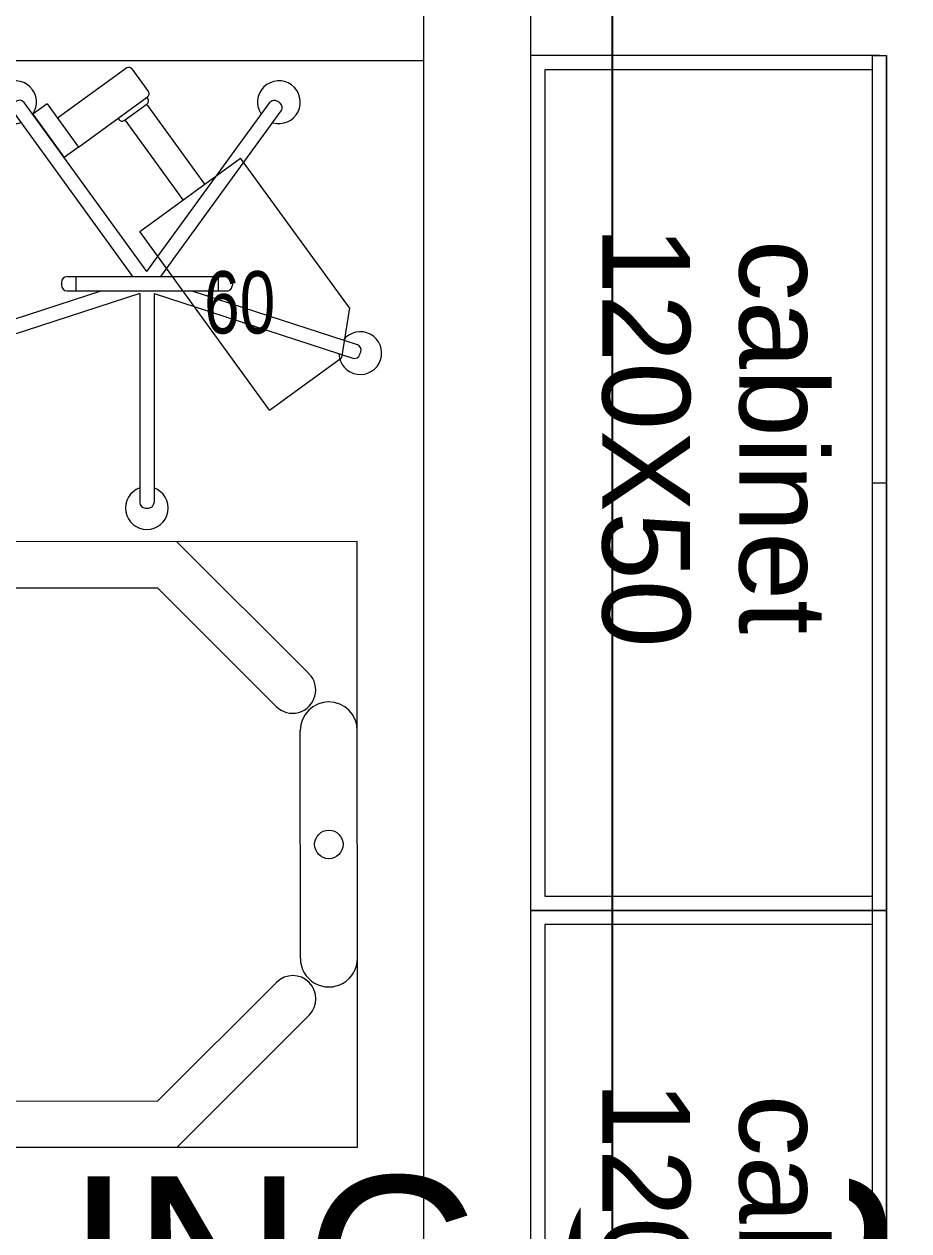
# Model space of a CAD drawing. Header units: metres. Extents: x 75097 to 220762, y -1557923 to -1361206.
# Drawn here: x 129137 to 130380, y -1400873 to -1399179 of the extents above; entities that cross this region are included whole.
import ezdxf
from ezdxf import colors
from ezdxf.entities.mleader import LeaderData, LeaderLine
from ezdxf.math import Vec2, Vec3

# ---------------------------------------------------------------- set-up
doc = ezdxf.new("R2010")
doc.units = ezdxf.units.M
doc.layers.get('0').update_dxf_attribs({"lineweight": 0})
doc.layers.add('A-100 - Copy$0$axes', color=8, linetype='Continuous')
for name, color, linetype, lineweight in [('A-100 - Copy$0$Medical Equipment and Furniture', 8, 'Continuous', 0), ('A-100 - Copy$0$Medical Equipment and Furniture1', 8, 'Continuous', 5), ('A-100 - Copy$0$Walls', 8, 'Continuous', 0)]:
    doc.layers.add(name, color=color, linetype=linetype, lineweight=lineweight)
doc.layers.add('E-POWR', color=7, linetype='Continuous', lineweight=9, true_color=0x4e7e3e)
doc.styles.add('A-100 - Copy$0$Arial_13', font='arial.ttf', dxfattribs={"height": 122.941617})
doc.styles.add('A-100 - Copy$0$X3G_ENTITY_257CFD', font='swisscl.ttf', dxfattribs={"height": 200})
doc.styles.get("Standard").update_dxf_attribs({"font": 'GOTHIC.TTF'})

# ---------------------------------------------------------------- blocks, each defined once
blk = doc.blocks.new('*X149')
for p, q in [((5, 3), (5, 3)), ((5, 3), (5, 3)), ((5, 3), (5, 3)), ((5, 3), (5, 3)), ((5, 3), (5, 3)), ((5, 3), (5, 3)), ((5, 3), (5, 3)), ((5, 3), (5, 3)), ((5, 3), (5, 3)), ((5, 3), (5, 3)), ((5, 3), (5, 3)), ((5, 3), (5, 3)), ((5, 3), (5, 3)), ((5, 3), (5, 3)), ((5, 3), (5, 3)), ((5, 3), (5, 3)), ((5, 3), (5, 3)), ((5, 3), (5, 3)), ((5, 3), (5, 3)), ((5, 3), (5, 3)), ((5, 3), (5, 3)), ((5, 3), (5, 3)), ((5, 3), (5, 3)), ((5, 3), (5, 3)), ((5, 3), (5, 3)), ((5, 3), (5, 3)), ((5, 3), (5, 3)), ((5, 3), (5, 3)), ((5, 3), (5, 3)), ((5, 3), (5, 3)), ((5, 3), (5, 3)), ((5, 3), (5, 3)), ((5, 3), (5, 3)), ((5, 3), (5, 3)), ((5, 3), (5, 3)), ((5, 3), (5, 3)), ((5, 3), (5, 3)), ((5, 3), (5, 3)), ((5, 3), (5, 3)), ((5, 3), (5, 3)), ((5, 3), (5, 3)), ((5, 3), (5, 3)), ((5, 3), (5, 3)), ((5, 3), (5, 3)), ((5, 3), (5, 3)), ((5, 3), (5, 3)), ((5, 3), (5, 3)), ((5, 3), (5, 3)), ((5, 3), (5, 3)), ((5, 3), (5, 3)), ((5, 3), (5, 3)), ((5, 3), (5, 3)), ((5, 3), (5, 3)), ((5, 3), (5, 3)), ((5, 3), (5, 3)), ((5, 3), (5, 3)), ((5, 3), (5, 3)), ((5, 3), (5, 3)), ((5, 3), (5, 3)), ((5, 3), (5, 3)), ((5, 3), (5, 3)), ((5, 3), (5, 3)), ((5, 3), (5, 3)), ((5, 3), (5, 3)), ((5, 3), (5, 3)), ((5, 3), (5, 3)), ((6, 3), (5, 3)), ((5, 3), (5, 3)), ((6, 3), (5, 3)), ((5, 3), (5, 3)), ((6, 3), (5, 3)), ((5, 3), (5, 3)), ((6, 3), (5, 3)), ((5, 3), (5, 3)), ((5, 3), (5, 3)), ((5, 3), (5, 3)), ((5, 3), (5, 3)), ((5, 3), (5, 3)), ((5, 3), (5, 3)), ((5, 3), (5, 3)), ((5, 3), (5, 3)), ((5, 3), (5, 3)), ((5, 3), (5, 3)), ((5, 3), (5, 3)), ((5, 3), (5, 3)), ((5, 3), (5, 3)), ((5, 3), (5, 3)), ((5, 3), (5, 3)), ((5, 3), (5, 3)), ((5, 3), (5, 3)), ((5, 3), (5, 3)), ((5, 3), (5, 3)), ((5, 3), (5, 3)), ((5, 3), (5, 3)), ((5, 3), (5, 3)), ((5, 3), (5, 3)), ((6, 3), (6, 3)), ((6, 3), (6, 3)), ((6, 3), (6, 3)), ((6, 3), (6, 3)), ((6, 3), (6, 3)), ((6, 3), (6, 3)), ((6, 3), (6, 3)), ((6, 3), (6, 3)), ((6, 3), (6, 3)), ((6, 3), (6, 3)), ((6, 3), (6, 3)), ((6, 3), (6, 3)), ((6, 3), (6, 3)), ((6, 3), (6, 3)), ((6, 3), (6, 3)), ((6, 3), (6, 3)), ((6, 3), (6, 3)), ((6, 3), (6, 3)), ((6, 3), (6, 3)), ((6, 3), (6, 3)), ((6, 3), (6, 3)), ((6, 3), (6, 3)), ((6, 3), (6, 3)), ((6, 3), (6, 3)), ((6, 3), (6, 3)), ((6, 3), (6, 3)), ((6, 3), (6, 3)), ((6, 3), (6, 3)), ((6, 3), (6, 3)), ((6, 3), (6, 3)), ((6, 3), (6, 3)), ((6, 3), (6, 3)), ((6, 3), (6, 3)), ((6, 3), (6, 3)), ((6, 3), (6, 3)), ((6, 3), (6, 3)), ((6, 3), (6, 3)), ((6, 3), (6, 3)), ((6, 3), (6, 3)), ((6, 3), (6, 3)), ((6, 3), (6, 3)), ((6, 3), (6, 3)), ((6, 3), (6, 3)), ((6, 3), (6, 3)), ((6, 3), (6, 3)), ((6, 3), (6, 3)), ((6, 3), (6, 3)), ((6, 3), (6, 3)), ((6, 3), (6, 3)), ((6, 3), (6, 3)), ((6, 3), (6, 3)), ((6, 3), (6, 3)), ((6, 3), (6, 3)), ((6, 3), (6, 3)), ((6, 3), (6, 3)), ((6, 3), (6, 3)), ((6, 3), (6, 3)), ((6, 3), (6, 3)), ((6, 3), (6, 3)), ((6, 3), (6, 3)), ((6, 3), (6, 3)), ((6, 3), (6, 3)), ((6, 3), (6, 3)), ((6, 3), (6, 3)), ((6, 3), (6, 3)), ((6, 3), (6, 3)), ((6, 3), (6, 3)), ((6, 3), (6, 3)), ((6, 3), (6, 3)), ((6, 3), (6, 3)), ((6, 3), (6, 3)), ((6, 3), (6, 3)), ((6, 3), (6, 3)), ((6, 3), (6, 3)), ((6, 3), (6, 3)), ((6, 3), (6, 3)), ((6, 3), (6, 3)), ((6, 3), (6, 3)), ((6, 3), (6, 3)), ((6, 3), (6, 3)), ((6, 3), (6, 3)), ((6, 3), (6, 3)), ((6, 3), (6, 3)), ((6, 3), (6, 3)), ((6, 3), (6, 3)), ((6, 3), (6, 3)), ((6, 3), (6, 3)), ((6, 3), (6, 3)), ((6, 3), (6, 3)), ((6, 3), (6, 3)), ((6, 3), (6, 3)), ((6, 3), (6, 3)), ((6, 3), (6, 3)), ((6, 3), (6, 3)), ((6, 3), (6, 3)), ((6, 3), (6, 3)), ((6, 3), (6, 3)), ((6, 3), (6, 3)), ((6, 3), (6, 3)), ((6, 3), (6, 3)), ((6, 3), (6, 3)), ((6, 3), (6, 3)), ((6, 3), (6, 3)), ((6, 3), (6, 3)), ((6, 3), (6, 3)), ((6, 3), (6, 3)), ((6, 3), (6, 3)), ((6, 3), (6, 3)), ((6, 3), (6, 3)), ((6, 3), (6, 3)), ((6, 3), (6, 3)), ((6, 3), (6, 3)), ((6, 3), (6, 3)), ((6, 3), (6, 3)), ((6, 3), (6, 3)), ((6, 3), (6, 3)), ((6, 3), (6, 3)), ((6, 3), (6, 3)), ((6, 3), (6, 3)), ((6, 3), (6, 3)), ((6, 3), (6, 3)), ((6, 3), (6, 3)), ((6, 3), (6, 3)), ((6, 3), (6, 3)), ((6, 3), (6, 3)), ((6, 3), (6, 3)), ((6, 3), (6, 3)), ((6, 3), (6, 3)), ((6, 3), (6, 3)), ((6, 3), (6, 3)), ((6, 3), (6, 3)), ((6, 3), (6, 3)), ((6, 3), (6, 3)), ((6, 3), (6, 3)), ((6, 3), (6, 3)), ((6, 3), (6, 3)), ((6, 3), (6, 3)), ((6, 3), (6, 3)), ((6, 3), (6, 3)), ((6, 3), (6, 3)), ((6, 3), (6, 3)), ((6, 3), (6, 3)), ((6, 3), (6, 3)), ((6, 3), (6, 3)), ((6, 3), (6, 3)), ((6, 3), (6, 3)), ((6, 3), (6, 3)), ((6, 3), (6, 3)), ((6, 3), (6, 3)), ((6, 3), (6, 3)), ((6, 3), (6, 3)), ((6, 3), (6, 3)), ((6, 3), (6, 3)), ((6, 3), (6, 3)), ((6, 3), (6, 3)), ((6, 3), (6, 3)), ((6, 3), (6, 3)), ((6, 3), (6, 3)), ((6, 3), (6, 3)), ((6, 3), (6, 3)), ((6, 3), (6, 3)), ((6, 3), (6, 3)), ((6, 3), (6, 3)), ((6, 3), (6, 3)), ((6, 3), (6, 3)), ((6, 3), (6, 3)), ((6, 3), (6, 3)), ((6, 3), (6, 3)), ((6, 3), (6, 3)), ((6, 3), (6, 3)), ((6, 3), (6, 3)), ((6, 3), (6, 3)), ((6, 3), (6, 3)), ((6, 3), (6, 3)), ((6, 3), (6, 3)), ((6, 3), (6, 3)), ((6, 3), (6, 3)), ((6, 3), (6, 3)), ((6, 3), (6, 3)), ((6, 3), (6, 3)), ((6, 3), (6, 3)), ((6, 3), (6, 3)), ((6, 3), (6, 3)), ((6, 3), (6, 3)), ((6, 3), (6, 3)), ((6, 3), (6, 3)), ((6, 3), (6, 3)), ((6, 3), (6, 3)), ((6, 3), (6, 3)), ((6, 3), (6, 3)), ((6, 3), (6, 3)), ((6, 3), (6, 3)), ((6, 3), (6, 3)), ((6, 3), (6, 3)), ((6, 3), (6, 3)), ((6, 3), (6, 3)), ((6, 3), (6, 3)), ((6, 3), (6, 3)), ((6, 3), (6, 3)), ((6, 3), (6, 3)), ((6, 3), (6, 3)), ((6, 3), (6, 3)), ((6, 3), (6, 3)), ((6, 3), (6, 3)), ((6, 3), (5, 3)), ((6, 3), (5, 3)), ((6, 3), (5, 3)), ((6, 3), (5, 3)), ((6, 3), (5, 3)), ((6, 3), (6, 3)), ((6, 3), (6, 3)), ((6, 3), (6, 3)), ((6, 3), (6, 3)), ((6, 3), (6, 3)), ((6, 3), (6, 3)), ((6, 3), (6, 3)), ((6, 3), (6, 3)), ((6, 3), (6, 3)), ((6, 3), (6, 3)), ((6, 3), (6, 3)), ((6, 3), (6, 3)), ((6, 3), (6, 3)), ((6, 3), (6, 3)), ((6, 3), (6, 3)), ((6, 3), (6, 3)), ((6, 3), (6, 3)), ((6, 3), (6, 3)), ((6, 3), (6, 3)), ((6, 3), (6, 3)), ((6, 3), (6, 3)), ((6, 3), (6, 3)), ((6, 3), (6, 3)), ((6, 3), (6, 3)), ((6, 3), (6, 3)), ((6, 3), (6, 3)), ((6, 3), (6, 3)), ((6, 3), (6, 3)), ((6, 3), (6, 3)), ((6, 3), (6, 3)), ((6, 3), (6, 3)), ((6, 3), (6, 3)), ((6, 3), (6, 3)), ((6, 3), (6, 3)), ((6, 3), (6, 3)), ((6, 3), (6, 3)), ((6, 3), (6, 3)), ((6, 3), (6, 3)), ((6, 3), (6, 3)), ((6, 3), (6, 3)), ((6, 3), (6, 3)), ((6, 3), (6, 3)), ((6, 3), (6, 3)), ((6, 3), (6, 3)), ((6, 3), (6, 3)), ((6, 3), (6, 3)), ((6, 3), (6, 3)), ((6, 3), (6, 3)), ((6, 3), (6, 3)), ((6, 3), (6, 3)), ((6, 3), (6, 3)), ((6, 3), (6, 3)), ((6, 3), (6, 3)), ((6, 3), (6, 3)), ((6, 3), (6, 3)), ((6, 3), (6, 3)), ((6, 3), (6, 3)), ((6, 3), (6, 3)), ((6, 3), (6, 3)), ((6, 3), (6, 3)), ((6, 3), (6, 3)), ((6, 3), (6, 3)), ((6, 3), (6, 3)), ((6, 3), (6, 3)), ((6, 3), (6, 3)), ((6, 3), (6, 3)), ((6, 3), (6, 3)), ((6, 3), (6, 3)), ((6, 3), (6, 3)), ((6, 3), (6, 3)), ((6, 3), (6, 3)), ((6, 3), (6, 3)), ((6, 3), (6, 3)), ((6, 3), (6, 3)), ((6, 3), (6, 3)), ((6, 3), (6, 3)), ((6, 3), (6, 3)), ((6, 3), (6, 3)), ((6, 3), (6, 3)), ((6, 3), (6, 3)), ((6, 3), (6, 3)), ((6, 3), (6, 3)), ((6, 3), (6, 3)), ((6, 3), (6, 3)), ((6, 3), (6, 3)), ((6, 3), (6, 3)), ((6, 3), (6, 3)), ((6, 3), (6, 3)), ((6, 3), (6, 3)), ((6, 3), (6, 3)), ((6, 3), (6, 3)), ((6, 3), (6, 3)), ((6, 3), (6, 3)), ((6, 3), (6, 3)), ((6, 3), (6, 3)), ((6, 3), (6, 3)), ((6, 3), (6, 3)), ((6, 3), (6, 3)), ((6, 3), (6, 3)), ((6, 3), (6, 3)), ((6, 3), (6, 3)), ((6, 3), (6, 3)), ((6, 3), (6, 3)), ((6, 3), (6, 3)), ((6, 3), (6, 3)), ((6, 3), (6, 3)), ((6, 3), (6, 3)), ((6, 3), (6, 3)), ((6, 3), (6, 3)), ((6, 3), (6, 3)), ((6, 3), (6, 3)), ((6, 3), (6, 3)), ((6, 3), (6, 3)), ((6, 3), (6, 3)), ((6, 3), (6, 3)), ((6, 3), (6, 3)), ((6, 3), (6, 3)), ((6, 3), (6, 3)), ((6, 3), (6, 3)), ((6, 3), (6, 3)), ((6, 3), (6, 3)), ((6, 3), (6, 3)), ((6, 3), (6, 3)), ((6, 3), (6, 3)), ((6, 3), (6, 3)), ((6, 3), (6, 3)), ((6, 3), (6, 3)), ((6, 3), (6, 3)), ((6, 3), (6, 3)), ((6, 3), (6, 3)), ((6, 3), (6, 3)), ((6, 3), (6, 3)), ((6, 3), (6, 3)), ((6, 3), (6, 3)), ((6, 3), (6, 3)), ((6, 3), (6, 3)), ((6, 3), (6, 3)), ((6, 3), (6, 3)), ((6, 3), (6, 3)), ((6, 3), (6, 3)), ((6, 3), (6, 3)), ((6, 3), (6, 3)), ((6, 3), (6, 3)), ((6, 3), (6, 3)), ((6, 3), (6, 3)), ((6, 3), (6, 3)), ((6, 3), (6, 3)), ((6, 3), (6, 3)), ((6, 3), (6, 3)), ((6, 3), (6, 3)), ((6, 3), (6, 3)), ((6, 3), (6, 3)), ((6, 3), (6, 3)), ((6, 3), (6, 3)), ((6, 3), (6, 3)), ((6, 3), (6, 3)), ((6, 3), (6, 3)), ((6, 3), (6, 3)), ((6, 3), (6, 3)), ((6, 3), (6, 3)), ((6, 3), (6, 3)), ((6, 3), (6, 3)), ((6, 3), (6, 3)), ((6, 3), (6, 3)), ((6, 3), (6, 3)), ((6, 3), (6, 3)), ((6, 3), (6, 3)), ((6, 3), (6, 3)), ((6, 3), (6, 3)), ((6, 3), (6, 3)), ((6, 3), (6, 3)), ((6, 3), (6, 3)), ((6, 3), (6, 3)), ((6, 3), (6, 3)), ((6, 3), (6, 3)), ((6, 3), (6, 3)), ((6, 3), (6, 3)), ((6, 3), (6, 3)), ((6, 3), (6, 3)), ((6, 3), (6, 3)), ((6, 3), (6, 3)), ((6, 3), (6, 3)), ((6, 3), (6, 3)), ((6, 3), (6, 3)), ((6, 3), (6, 3)), ((6, 3), (6, 3)), ((6, 3), (6, 3)), ((6, 3), (6, 3)), ((6, 3), (6, 3)), ((6, 3), (6, 3)), ((6, 3), (6, 3)), ((6, 3), (6, 3)), ((6, 3), (6, 3)), ((6, 3), (6, 3)), ((6, 3), (6, 3)), ((6, 3), (6, 3)), ((6, 3), (6, 3)), ((6, 3), (6, 3)), ((6, 3), (6, 3)), ((6, 3), (6, 3)), ((6, 3), (6, 3)), ((6, 3), (6, 3)), ((6, 3), (6, 3)), ((6, 3), (6, 3)), ((6, 3), (6, 3)), ((6, 3), (6, 3)), ((6, 3), (6, 3)), ((6, 3), (6, 3)), ((6, 3), (6, 3)), ((6, 3), (6, 3)), ((6, 3), (6, 3)), ((6, 3), (6, 3)), ((6, 3), (6, 3)), ((6, 3), (6, 3)), ((6, 3), (6, 3)), ((6, 3), (6, 3)), ((6, 3), (6, 3)), ((6, 3), (6, 3)), ((6, 3), (6, 3)), ((6, 3), (6, 3)), ((6, 3), (6, 3)), ((6, 3), (6, 3)), ((6, 3), (6, 3)), ((6, 3), (6, 3)), ((6, 3), (6, 3)), ((6, 3), (6, 3)), ((6, 3), (6, 3)), ((6, 3), (6, 3)), ((6, 3), (6, 3)), ((6, 3), (6, 3)), ((6, 3), (6, 3)), ((6, 3), (6, 3)), ((6, 3), (6, 3)), ((6, 3), (6, 3)), ((6, 3), (6, 3)), ((6, 3), (6, 3)), ((6, 3), (6, 3)), ((6, 3), (6, 3)), ((6, 3), (6, 3)), ((6, 3), (6, 3)), ((6, 3), (6, 3)), ((6, 3), (6, 3)), ((6, 3), (6, 3)), ((6, 3), (6, 3)), ((6, 3), (6, 3)), ((6, 3), (6, 3)), ((6, 3), (6, 3)), ((6, 3), (6, 3)), ((6, 3), (6, 3)), ((6, 3), (6, 3)), ((6, 3), (6, 3)), ((6, 3), (6, 3)), ((6, 3), (6, 3)), ((6, 3), (6, 3)), ((6, 3), (6, 3)), ((6, 3), (6, 3)), ((6, 3), (6, 3)), ((6, 3), (6, 3)), ((6, 3), (6, 3)), ((6, 3), (6, 3)), ((6, 3), (6, 3)), ((6, 3), (6, 3)), ((6, 3), (6, 3)), ((6, 3), (6, 3)), ((6, 3), (6, 3)), ((6, 3), (6, 3)), ((6, 3), (6, 3)), ((6, 3), (6, 3)), ((6, 3), (6, 3)), ((6, 3), (6, 3)), ((6, 3), (6, 3)), ((6, 3), (6, 3)), ((6, 3), (6, 3)), ((6, 3), (6, 3)), ((6, 3), (6, 3)), ((6, 3), (6, 3)), ((6, 3), (6, 3)), ((6, 3), (6, 3)), ((6, 3), (6, 3)), ((6, 3), (6, 3)), ((6, 3), (6, 3)), ((6, 3), (6, 3)), ((6, 3), (6, 3)), ((6, 3), (6, 3)), ((6, 3), (6, 3)), ((6, 3), (6, 3)), ((6, 3), (6, 3)), ((6, 3), (6, 3)), ((6, 3), (6, 3)), ((6, 3), (6, 3)), ((6, 3), (6, 3)), ((6, 3), (6, 3)), ((6, 3), (6, 3)), ((6, 3), (6, 3)), ((6, 3), (6, 3)), ((6, 3), (6, 3)), ((6, 3), (6, 3)), ((6, 3), (6, 3)), ((6, 3), (6, 3)), ((6, 3), (6, 3)), ((6, 3), (6, 3)), ((6, 3), (6, 3)), ((6, 3), (6, 3)), ((6, 3), (6, 3)), ((6, 3), (6, 3)), ((6, 3), (6, 3)), ((6, 3), (6, 3)), ((6, 3), (6, 3)), ((6, 3), (6, 3)), ((6, 3), (6, 3)), ((6, 3), (6, 3)), ((6, 3), (6, 3)), ((6, 3), (6, 3)), ((6, 3), (6, 3)), ((6, 3), (6, 3)), ((6, 3), (6, 3)), ((6, 3), (6, 3))]:
    blk.add_line(p, q)
blk = doc.blocks.new('*X150')
for p, q in [((13, 1), (13, 1)), ((13, 1), (13, 1)), ((13, 1), (13, 1)), ((13, 1), (13, 1)), ((13, 1), (13, 1)), ((13, 1), (13, 1)), ((13, 1), (13, 1)), ((13, 1), (13, 1)), ((13, 1), (13, 1)), ((13, 1), (13, 1)), ((13, 1), (13, 1)), ((13, 1), (13, 1)), ((13, 1), (13, 1)), ((13, 1), (13, 1)), ((13, 1), (13, 1)), ((13, 1), (14, 1)), ((13, 1), (14, 1)), ((13, 1), (14, 1)), ((13, 1), (13, 1)), ((13, 1), (13, 1)), ((13, 1), (13, 1)), ((13, 1), (13, 1)), ((13, 1), (13, 1)), ((13, 1), (13, 1)), ((13, 1), (13, 1)), ((13, 1), (13, 1)), ((13, 1), (13, 1)), ((13, 1), (13, 1)), ((13, 1), (13, 1)), ((13, 1), (13, 1)), ((13, 1), (13, 1)), ((13, 1), (13, 1)), ((13, 1), (13, 1)), ((13, 1), (13, 1)), ((13, 1), (13, 1)), ((13, 1), (13, 1)), ((13, 1), (13, 1)), ((13, 1), (13, 1)), ((13, 1), (13, 1)), ((13, 1), (13, 1)), ((13, 1), (13, 1)), ((13, 1), (13, 1)), ((13, 1), (13, 1)), ((13, 1), (13, 1)), ((13, 1), (13, 1)), ((13, 1), (13, 1)), ((13, 1), (13, 1)), ((13, 1), (13, 1)), ((13, 1), (13, 1)), ((13, 1), (13, 1)), ((13, 1), (13, 1)), ((13, 1), (13, 1)), ((13, 1), (13, 1)), ((13, 1), (13, 1)), ((13, 1), (13, 1)), ((13, 1), (13, 1)), ((13, 1), (13, 1)), ((13, 1), (13, 1)), ((13, 1), (13, 1)), ((13, 1), (13, 1)), ((13, 1), (13, 1)), ((13, 1), (13, 1)), ((13, 1), (13, 1)), ((13, 1), (13, 1)), ((13, 1), (13, 1)), ((13, 1), (13, 1)), ((13, 1), (13, 1)), ((13, 1), (13, 1)), ((13, 1), (13, 1)), ((13, 1), (13, 1)), ((13, 1), (13, 1)), ((13, 1), (13, 1)), ((13, 1), (13, 1)), ((13, 1), (13, 1)), ((13, 1), (13, 1)), ((13, 1), (13, 1)), ((13, 1), (13, 1)), ((13, 1), (13, 1)), ((13, 1), (13, 1)), ((13, 1), (13, 1)), ((13, 1), (13, 1)), ((13, 1), (13, 1)), ((13, 1), (13, 1)), ((13, 1), (13, 1)), ((13, 1), (13, 1)), ((13, 1), (13, 1)), ((13, 1), (13, 1)), ((13, 1), (13, 1)), ((13, 1), (13, 1)), ((13, 1), (13, 1)), ((13, 1), (13, 1)), ((13, 1), (13, 1)), ((13, 1), (13, 1)), ((13, 1), (13, 1)), ((13, 1), (13, 1)), ((13, 1), (13, 1)), ((13, 1), (13, 1)), ((13, 1), (13, 1)), ((13, 1), (13, 1)), ((13, 1), (13, 1)), ((13, 1), (13, 1)), ((13, 1), (13, 1)), ((13, 1), (13, 1)), ((13, 1), (13, 1)), ((13, 1), (13, 1)), ((13, 1), (13, 1)), ((13, 1), (13, 1)), ((13, 1), (13, 1)), ((13, 1), (13, 1)), ((13, 1), (13, 1)), ((13, 1), (13, 1)), ((13, 1), (13, 1)), ((13, 1), (13, 1)), ((13, 1), (13, 1)), ((13, 1), (13, 1)), ((13, 1), (13, 1)), ((13, 1), (13, 1)), ((13, 1), (13, 1)), ((13, 1), (13, 1)), ((13, 1), (13, 1)), ((13, 1), (13, 1)), ((13, 1), (13, 1)), ((13, 1), (13, 1)), ((13, 1), (14, 1)), ((13, 0), (13, 0)), ((13, 0), (13, 0)), ((13, 0), (13, 0)), ((13, 0), (13, 0)), ((13, 0), (13, 0)), ((13, 0), (13, 0)), ((13, 0), (13, 0)), ((13, 0), (13, 0)), ((13, 0), (13, 0)), ((13, 0), (13, 0)), ((13, 0), (13, 0)), ((13, 0), (13, 0)), ((13, 0), (13, 0)), ((13, 0), (13, 0)), ((13, 0), (13, 0)), ((13, 0), (13, 0)), ((13, 0), (13, 0)), ((13, 0), (13, 0)), ((13, 0), (13, 0)), ((13, 0), (13, 0)), ((13, 0), (13, 0)), ((13, 0), (13, 0)), ((13, 0), (13, 0)), ((13, 0), (13, 0)), ((13, 0), (13, 0)), ((13, 0), (13, 0)), ((13, 0), (13, 0)), ((13, 0), (13, 0)), ((13, 0), (13, 0)), ((13, 0), (13, 0)), ((13, 0), (13, 0)), ((13, 0), (13, 0)), ((13, 0), (13, 0)), ((13, 0), (13, 0)), ((13, 0), (13, 0)), ((13, 0), (13, 0)), ((13, 0), (13, 0)), ((13, 0), (13, 0)), ((13, 0), (13, 0)), ((13, 0), (13, 0)), ((13, 0), (13, 0)), ((13, 0), (13, 0)), ((13, 0), (13, 0)), ((13, 0), (13, 0)), ((13, 0), (13, 0)), ((13, 0), (13, 0)), ((13, 0), (13, 0)), ((13, 0), (13, 0)), ((13, 0), (14, 0)), ((13, 0), (14, 0)), ((13, 0), (13, 0)), ((13, 0), (14, 0)), ((14, 1), (14, 1)), ((14, 1), (14, 1)), ((14, 1), (14, 1)), ((14, 1), (14, 1)), ((14, 1), (14, 1)), ((14, 1), (14, 1)), ((14, 1), (14, 1)), ((14, 1), (14, 1)), ((14, 1), (14, 1)), ((14, 1), (14, 1)), ((14, 1), (14, 1)), ((14, 1), (14, 1)), ((14, 1), (14, 1)), ((14, 1), (14, 1)), ((14, 1), (14, 1)), ((14, 1), (14, 1)), ((14, 1), (14, 1)), ((14, 1), (14, 1)), ((14, 1), (14, 1)), ((14, 1), (14, 1)), ((14, 1), (14, 1)), ((14, 1), (14, 1)), ((14, 1), (14, 1)), ((14, 1), (14, 1)), ((14, 1), (14, 1)), ((14, 1), (14, 1)), ((14, 1), (14, 1)), ((14, 1), (14, 1)), ((14, 1), (14, 1)), ((14, 1), (14, 1)), ((14, 1), (14, 1)), ((14, 1), (14, 1)), ((14, 1), (14, 1)), ((14, 1), (14, 1)), ((14, 1), (14, 1)), ((14, 1), (14, 1)), ((14, 1), (14, 1)), ((14, 1), (14, 1)), ((14, 1), (14, 1)), ((14, 1), (14, 1)), ((14, 1), (14, 1)), ((14, 1), (14, 1)), ((14, 1), (14, 1)), ((14, 1), (14, 1)), ((14, 1), (14, 1)), ((14, 1), (14, 1)), ((14, 1), (14, 1)), ((14, 1), (14, 1)), ((14, 1), (14, 1)), ((14, 1), (14, 1)), ((14, 1), (14, 1)), ((14, 1), (14, 1)), ((14, 1), (14, 1)), ((14, 1), (14, 1)), ((14, 1), (14, 1)), ((14, 1), (14, 1)), ((14, 1), (14, 1)), ((14, 1), (14, 1)), ((14, 1), (14, 1)), ((14, 1), (14, 1)), ((14, 1), (14, 1)), ((14, 1), (14, 1)), ((14, 1), (14, 1)), ((14, 1), (14, 1)), ((14, 1), (14, 1)), ((14, 1), (14, 1)), ((14, 1), (14, 1)), ((14, 1), (14, 1)), ((14, 1), (14, 1)), ((14, 1), (14, 1)), ((14, 1), (14, 1)), ((14, 1), (14, 1)), ((14, 1), (14, 1)), ((14, 1), (14, 1)), ((14, 1), (14, 1)), ((14, 1), (14, 1)), ((14, 1), (14, 1)), ((14, 1), (14, 1)), ((14, 1), (14, 1)), ((14, 1), (14, 1)), ((14, 1), (14, 1)), ((14, 1), (14, 1)), ((14, 1), (14, 1)), ((14, 1), (14, 1)), ((14, 1), (14, 1)), ((14, 1), (14, 1)), ((14, 1), (14, 1)), ((14, 1), (14, 1)), ((14, 1), (14, 1)), ((14, 1), (14, 1)), ((14, 1), (14, 1)), ((14, 1), (14, 1)), ((14, 1), (14, 1)), ((14, 1), (14, 1)), ((14, 0), (14, 0)), ((14, 0), (14, 0)), ((14, 0), (14, 0)), ((14, 0), (14, 0)), ((14, 0), (14, 0)), ((14, 0), (14, 0)), ((14, 0), (14, 0)), ((14, 0), (14, 0)), ((14, 0), (14, 0)), ((14, 0), (14, 0)), ((14, 0), (14, 0)), ((14, 0), (14, 0)), ((14, 0), (14, 0)), ((14, 0), (14, 0)), ((14, 0), (14, 0)), ((14, 0), (14, 0)), ((14, 0), (14, 0)), ((14, 0), (14, 0)), ((14, 0), (14, 0)), ((14, 0), (14, 0)), ((14, 0), (14, 0)), ((14, 0), (14, 0)), ((14, 0), (14, 0)), ((14, 0), (14, 0)), ((14, 0), (14, 0)), ((14, 0), (14, 0)), ((14, 0), (14, 0)), ((14, 0), (14, 0)), ((14, 0), (14, 0)), ((14, 0), (14, 0)), ((14, 0), (14, 0)), ((14, 0), (14, 0)), ((14, 0), (14, 0)), ((14, 0), (14, 0)), ((14, 0), (14, 0)), ((14, 0), (14, 0)), ((14, 0), (14, 0)), ((14, 0), (14, 0)), ((14, 0), (14, 0)), ((14, 0), (14, 0)), ((14, 0), (14, 0)), ((14, 0), (14, 0)), ((14, 0), (14, 0)), ((14, 0), (14, 0)), ((14, 0), (14, 0)), ((14, 0), (14, 0)), ((14, 0), (14, 0)), ((14, 0), (14, 0)), ((13, 0), (13, 0)), ((13, 0), (14, 0)), ((13, 0), (13, 0)), ((13, 0), (14, 0)), ((13, 0), (13, 0)), ((13, 0), (14, 0)), ((13, 0), (13, 0)), ((13, 0), (13, 0)), ((13, 0), (13, 0)), ((13, 0), (13, 0)), ((13, 0), (14, 0)), ((13, 0), (13, 0)), ((13, 0), (14, 0)), ((13, 0), (13, 0)), ((13, 0), (14, 0)), ((13, 0), (13, 0)), ((13, 0), (14, 0)), ((13, 0), (13, 0)), ((13, 0), (14, 0)), ((13, 0), (13, 0)), ((13, 0), (14, 0)), ((13, 0), (13, 0)), ((13, 0), (14, 0)), ((13, 0), (13, 0)), ((13, 0), (13, 0)), ((13, 0), (13, 0)), ((13, 0), (14, 0)), ((13, 0), (13, 0)), ((13, 0), (14, 0)), ((13, 0), (13, 0)), ((13, 0), (14, 0)), ((13, 0), (13, 0)), ((13, 0), (14, 0)), ((13, 0), (13, 0)), ((13, 0), (13, 0)), ((13, 0), (13, 0)), ((13, 0), (13, 0)), ((13, 0), (13, 0)), ((13, 0), (13, 0)), ((13, 0), (13, 0)), ((13, 0), (13, 0)), ((13, 0), (13, 0)), ((13, 0), (13, 0)), ((13, 0), (13, 0)), ((13, 0), (13, 0)), ((13, 0), (13, 0)), ((13, 0), (13, 0)), ((13, 0), (13, 0)), ((13, 0), (13, 0)), ((13, 0), (13, 0)), ((13, 0), (13, 0)), ((13, 0), (13, 0)), ((13, 0), (13, 0)), ((13, 0), (13, 0)), ((13, 0), (13, 0)), ((13, 0), (13, 0)), ((13, 0), (13, 0)), ((13, 0), (13, 0)), ((13, 0), (13, 0)), ((13, 0), (13, 0)), ((13, 0), (13, 0)), ((13, 0), (13, 0)), ((13, 0), (13, 0)), ((13, 0), (13, 0)), ((13, -1), (13, -1)), ((13, -1), (13, -1)), ((13, -1), (13, -1)), ((13, -1), (13, -1)), ((13, -1), (13, -1)), ((13, -1), (14, -1)), ((13, -1), (13, -1)), ((14, 0), (14, 0)), ((14, 0), (14, 0)), ((14, 0), (14, 0)), ((14, 0), (14, 0)), ((14, 0), (14, 0)), ((14, 0), (14, 0)), ((14, 0), (14, 0)), ((14, 0), (14, 0)), ((14, 0), (14, 0)), ((14, 0), (14, 0)), ((14, 0), (14, 0)), ((14, 0), (14, 0)), ((14, 0), (14, 0)), ((14, 0), (14, 0)), ((14, 0), (14, 0)), ((13, 0), (14, 0)), ((14, 0), (14, 0)), ((14, 0), (14, 0)), ((14, 0), (14, 0)), ((14, 0), (14, 0)), ((14, 0), (14, 0)), ((14, 0), (14, 0)), ((14, 0), (14, 0)), ((14, 0), (14, 0)), ((14, 0), (14, 0)), ((14, 0), (14, 0)), ((14, 0), (14, 0)), ((14, 0), (14, 0)), ((14, 0), (14, 0)), ((14, 0), (14, 0)), ((14, 0), (14, 0)), ((14, 0), (14, 0)), ((14, 0), (14, 0)), ((14, 0), (14, 0)), ((14, 0), (14, 0)), ((14, 0), (14, 0)), ((14, 0), (14, 0)), ((14, 0), (14, 0)), ((14, 0), (14, 0)), ((14, 0), (14, 0)), ((14, 0), (14, 0)), ((14, 0), (14, 0)), ((14, 0), (14, 0)), ((14, 0), (14, 0)), ((14, 0), (14, 0)), ((14, 0), (14, 0)), ((14, 0), (14, 0)), ((14, 0), (14, 0)), ((14, 0), (14, 0)), ((14, 0), (14, 0)), ((14, -1), (14, -1)), ((14, -1), (14, -1)), ((14, -1), (14, -1)), ((14, -1), (14, -1)), ((14, -1), (14, -1))]:
    blk.add_line(p, q)
blk = doc.blocks.new('A-100 - Copy$0$HF16786E-P')
at = {"layer": 'A-100 - Copy$0$Medical Equipment and Furniture1'}
for p, q in [((0, 0.425), (-2.14, 0.425)), ((-0.2531, 0.425), (-0.0678, 0.2397)), ((0, -0.425), (0, 0.425)), ((-0.28, 0.36), (-1.86, 0.36)), ((-0.28, 0.36), (-0.1137, 0.1937)), ((-0.08, -0.16), (-0.08, 0.16)), ((-0.1136, -0.1936), (-0.28, -0.36)), ((-0.0676, -0.2396), (-0.2531, -0.425)), ((-1.86, -0.36), (-0.28, -0.36)), ((-2.14, -0.425), (0, -0.425))]:
    blk.add_line(p, q, dxfattribs=at)
for points in [[(0, 0.425), (0, 0.425), (0, 0.425), (0, 0.425), (0, 0.425), (0, 0.425), (0, 0.425), (0, 0.425), (0, 0.425), (0, 0.425), (0, 0.425), (0, 0.425), (0, 0.425), (0, 0.425), (0, 0.425), (0, 0.425), (0, 0.425), (0, 0.425), (0, 0.425), (0, 0.425), (0, 0.425), (0, 0.425), (0, 0.425), (0, 0.425), (0, 0.425), (0, 0.425), (0, 0.425), (0, 0.425), (0, 0.425), (0, 0.425), (0, 0.425), (0, 0.425), (0, 0.425), (0, 0.425), (0, 0.425), (0, 0.425), (0, 0.425), (0, 0.425), (0, 0.425), (0, 0.425), (0, 0.425), (0, 0.425), (0, 0.425), (0, 0.425), (0, 0.425), (0, 0.425), (0, 0.425), (0, 0.425), (0, 0.425), (0, 0.425), (0, 0.425), (0, 0.425), (0, 0.425), (0, 0.425), (0, 0.425), (0, 0.425), (0, 0.425), (0, 0.425), (0, 0.425), (0, 0.425), (0, 0.425), (0, 0.425), (0, 0.425), (0, 0.425), (0, 0.425), (0, 0.425), (0, 0.425), (0, 0.425), (0, 0.425), (0, 0.425), (0, 0.425), (0, 0.425), (0, 0.425), (0, 0.425), (0, 0.425), (0, 0.425), (0, 0.425), (0, 0.425), (0, 0.425), (0, 0.425), (0, 0.425), (0, 0.425), (0, 0.425), (0, 0.425), (0, 0.425), (0, 0.425), (0, 0.425), (0, 0.425), (0, 0.425), (0, 0.425), (0, 0.425), (0, 0.425), (0, 0.425), (0, 0.425), (0, 0.425), (0, 0.425), (0, 0.425), (0, 0.425), (0, 0.425), (0, 0.425), (0, 0.425), (0, 0.425), (0, 0.425), (0, 0.425), (0, 0.425), (0, 0.425), (0, 0.425), (0, 0.425), (0, 0.425), (0, 0.425), (0, 0.425), (0, 0.425), (0, 0.425), (0, 0.425), (0, 0.425), (0, 0.425), (0, 0.425), (0, 0.425), (0, 0.425), (0, 0.425), (0, 0.425), (0, 0.425), (0, 0.425), (0, 0.425), (0, 0.425), (0, 0.425), (0, 0.425), (0, 0.425), (0, 0.425), (0, 0.425), (0, 0.425), (0, 0.425), (0, 0.425), (0, 0.425), (0, 0.425), (0, 0.425), (0, 0.425), (0, 0.425), (0, 0.425), (0, 0.425), (0, 0.425), (0, 0.425), (0, 0.425), (0, 0.425), (0, 0.425), (0, 0.425), (0, 0.425), (0, 0.425), (0, 0.425), (0, 0.425), (0, 0.425), (0, 0.425), (0, 0.425), (0, 0.425), (0, 0.425), (0, 0.425), (0, 0.425), (0, 0.425), (0, 0.425), (0, 0.425), (0, 0.425), (0, 0.425), (0, 0.425), (0, 0.425), (0, 0.425), (0, 0.425), (0, 0.425), (0, 0.425), (0, 0.425), (0, 0.425), (0, 0.425), (0, 0.425), (0, 0.425), (0, 0.425), (0, 0.425), (0, 0.425), (0, 0.425), (0, 0.425), (0, 0.425), (0, 0.425), (0, 0.425), (0, 0.425), (0, 0.425), (0, 0.425), (0, 0.425), (0, 0.425), (0, 0.425), (0, 0.425), (0, 0.425), (0, 0.425), (0, 0.425), (0, 0.425), (0, 0.425), (0, 0.425), (0, 0.425), (0, 0.425), (0, 0.425), (0, 0.425), (0, 0.425), (0, 0.425), (0, 0.425), (0, 0.425), (0, 0.425), (0, 0.425), (0, 0.425), (0, 0.425), (0, 0.425), (0, 0.425), (0, 0.425), (0, 0.425), (0, 0.425), (0, 0.425), (0, 0.425), (0, 0.425), (0, 0.425), (0, 0.425), (0, 0.425), (0, 0.425), (0, 0.425)], [(0, 0.425), (0, 0.425), (0, 0.425), (0, 0.425), (0, 0.425), (0, 0.425), (0, 0.425), (0, 0.425), (0, 0.425), (0, 0.425), (0, 0.425), (0, 0.425), (0, 0.425), (0, 0.425), (0, 0.425), (0, 0.425), (0, 0.425), (0, 0.425), (0, 0.425), (0, 0.425), (0, 0.425), (0, 0.425), (0, 0.425), (0, 0.425), (0, 0.425), (0, 0.425), (0, 0.425), (0, 0.425), (0, 0.425), (0, 0.425), (0, 0.425), (0, 0.425), (0, 0.425), (0, 0.425), (0, 0.425), (0, 0.425), (0, 0.425), (0, 0.425), (0, 0.425), (0, 0.425), (0, 0.425), (0, 0.425), (0, 0.425), (0, 0.425), (0, 0.425), (0, 0.425), (0, 0.425), (0, 0.425), (0, 0.425), (0, 0.425), (0, 0.425), (0, 0.425), (0, 0.425), (0, 0.425), (0, 0.425), (0, 0.425), (0, 0.425), (0, 0.425), (0, 0.425), (0, 0.425), (0, 0.425), (0, 0.425), (0, 0.425), (0, 0.425), (0, 0.425), (0, 0.425), (0, 0.425), (0, 0.425), (0, 0.425), (0, 0.425), (0, 0.425), (0, 0.425), (0, 0.425), (0, 0.425), (0, 0.425), (0, 0.425), (0, 0.425), (0, 0.425), (0, 0.425), (0, 0.425), (0, 0.425), (0, 0.425), (0, 0.425), (0, 0.425), (0, 0.425), (0, 0.425), (0, 0.425), (0, 0.425), (0, 0.425), (0, 0.425), (0, 0.425), (0, 0.425), (0, 0.425), (0, 0.425), (0, 0.425), (0, 0.425), (0, 0.425), (0, 0.425), (0, 0.425), (0, 0.425), (0, 0.425), (0, 0.425), (0, 0.425), (0, 0.425), (0, 0.425), (0, 0.425), (0, 0.425), (0, 0.425), (0, 0.425), (0, 0.425), (0, 0.425), (0, 0.425), (0, 0.425), (0, 0.425), (0, 0.425), (0, 0.425), (0, 0.425), (0, 0.425), (0, 0.425), (0, 0.425), (0, 0.425), (0, 0.425), (0, 0.425), (0, 0.425), (0, 0.425), (0, 0.425), (0, 0.425), (0, 0.425), (0, 0.425), (0, 0.425), (0, 0.425), (0, 0.425), (0, 0.425), (0, 0.425), (0, 0.425), (0, 0.425), (0, 0.425), (0, 0.425), (0, 0.425), (0, 0.425), (0, 0.425), (0, 0.425), (0, 0.425), (0, 0.425), (0, 0.425), (0, 0.425), (0, 0.425), (0, 0.425), (0, 0.425), (0, 0.425), (0, 0.425), (0, 0.425), (0, 0.425), (0, 0.425), (0, 0.425), (0, 0.425), (0, 0.425), (0, 0.425), (0, 0.425), (0, 0.425), (0, 0.425), (0, 0.425), (0, 0.425), (0, 0.425), (0, 0.425), (0, 0.425), (0, 0.425), (0, 0.425), (0, 0.425), (0, 0.425), (0, 0.425), (0, 0.425), (0, 0.425), (0, 0.425), (0, 0.425), (0, 0.425), (0, 0.425), (0, 0.425), (0, 0.425), (0, 0.425), (0, 0.425), (0, 0.425), (0, 0.425), (0, 0.425), (0, 0.425), (0, 0.425), (0, 0.425), (0, 0.425), (0, 0.425), (0, 0.425), (0, 0.425), (0, 0.425), (0, 0.425), (0, 0.425), (0, 0.425), (0, 0.425), (0, 0.425), (0, 0.425), (0, 0.425), (0, 0.425), (0, 0.425), (0, 0.425), (0, 0.425), (0, 0.425), (0, 0.425), (0, 0.425), (0, 0.425), (0, 0.425), (0, 0.425), (0, 0.425), (0, 0.425), (0, 0.425), (0, 0.425), (0, 0.425)], [(0, 0.425), (0, 0.425), (0, 0.425), (0, 0.425), (0, 0.425), (0, 0.425), (0, 0.425), (0, 0.425), (0, 0.425), (0, 0.425), (0, 0.425), (0, 0.425), (0, 0.425), (0, 0.425), (0, 0.425), (0, 0.425), (0, 0.425), (0, 0.425), (0, 0.425), (0, 0.425), (0, 0.425), (0, 0.425), (0, 0.425), (0, 0.425), (0, 0.425), (0, 0.425), (0, 0.425), (0, 0.425), (0, 0.425), (0, 0.425), (0, 0.425), (0, 0.425), (0, 0.425), (0, 0.425), (0, 0.425), (0, 0.425), (0, 0.425), (0, 0.425), (0, 0.425), (0, 0.425), (0, 0.425), (0, 0.425), (0, 0.425), (0, 0.425), (0, 0.425), (0, 0.425), (0, 0.425), (0, 0.425), (0, 0.425), (0, 0.425), (0, 0.425), (0, 0.425), (0, 0.425), (0, 0.425), (0, 0.425), (0, 0.425), (0, 0.425), (0, 0.425), (0, 0.425), (0, 0.425), (0, 0.425), (0, 0.425), (0, 0.425), (0, 0.425), (0, 0.425), (0, 0.425), (0, 0.425), (0, 0.425), (0, 0.425), (0, 0.425), (0, 0.425), (0, 0.425), (0, 0.425), (0, 0.425), (0, 0.425), (0, 0.425), (0, 0.425), (0, 0.425), (0, 0.425), (0, 0.425), (0, 0.425), (0, 0.425), (0, 0.425), (0, 0.425), (0, 0.425), (0, 0.425), (0, 0.425), (0, 0.425), (0, 0.425), (0, 0.425), (0, 0.425), (0, 0.425), (0, 0.425), (0, 0.425), (0, 0.425), (0, 0.425), (0, 0.425), (0, 0.425), (0, 0.425), (0, 0.425), (0, 0.425), (0, 0.425), (0, 0.425), (0, 0.425), (0, 0.425), (0, 0.425), (0, 0.425), (0, 0.425), (0, 0.425), (0, 0.425), (0, 0.425), (0, 0.425), (0, 0.425), (0, 0.425), (0, 0.425), (0, 0.425), (0, 0.425), (0, 0.425), (0, 0.425), (0, 0.425), (0, 0.425), (0, 0.425), (0, 0.425), (0, 0.425), (0, 0.425), (0, 0.425), (0, 0.425), (0, 0.425), (0, 0.425), (0, 0.425), (0, 0.425), (0, 0.425), (0, 0.425), (0, 0.425), (0, 0.425), (0, 0.425), (0, 0.425), (0, 0.425), (0, 0.425), (0, 0.425), (0, 0.425), (0, 0.425), (0, 0.425), (0, 0.425), (0, 0.425), (0, 0.425), (0, 0.425), (0, 0.425), (0, 0.425), (0, 0.425), (0, 0.425), (0, 0.425), (0, 0.425), (0, 0.425), (0, 0.425), (0, 0.425), (0, 0.425), (0, 0.425), (0, 0.425), (0, 0.425), (0, 0.425), (0, 0.425), (0, 0.425), (0, 0.425), (0, 0.425), (0, 0.425), (0, 0.425), (0, 0.425), (0, 0.425), (0, 0.425), (0, 0.425), (0, 0.425), (0, 0.425), (0, 0.425), (0, 0.425), (0, 0.425), (0, 0.425), (0, 0.425), (0, 0.425), (0, 0.425), (0, 0.425), (0, 0.425), (0, 0.425), (0, 0.425), (0, 0.425), (0, 0.425), (0, 0.425), (0, 0.425), (0, 0.425), (0, 0.425), (0, 0.425), (0, 0.425), (0, 0.425), (0, 0.425), (0, 0.425), (0, 0.425), (0, 0.425), (0, 0.425), (0, 0.425), (0, 0.425), (0, 0.425), (0, 0.425), (0, 0.425), (0, 0.425), (0, 0.425), (0, 0.425), (0, 0.425), (0, 0.425), (0, 0.425), (0, 0.425), (0, 0.425), (0, 0.425), (0, 0.425), (0, 0.425), (0, 0.425), (0, 0.425), (0, 0.425), (0, 0.425), (0, 0.425), (0, 0.425), (0, 0.425), (0, 0.425), (0, 0.425), (0, 0.425), (0, 0.425), (0, 0.425), (0, 0.425), (0, 0.425), (0, 0.425), (0, 0.425), (0, 0.425), (0, 0.425), (0, 0.425), (0, 0.425), (0, 0.425), (0, 0.425), (0, 0.425), (0, 0.425), (0, 0.425), (0, 0.425), (0, 0.425), (0, 0.425), (0, 0.425), (0, 0.425), (0, 0.425), (0, 0.425), (0, 0.425), (0, 0.425), (0, 0.425), (0, 0.425), (0, 0.425), (0, 0.425), (0, 0.425), (0, 0.425), (0, 0.425), (0, 0.425), (0, 0.425), (0, 0.425), (0, 0.425), (0, 0.425), (0, 0.425), (0, 0.425), (0, 0.425), (0, 0.425), (0, 0.425), (0, 0.425), (0, 0.425), (0, 0.425), (0, 0.425), (0, 0.425), (0, 0.425), (0, 0.425), (0, 0.425), (0, 0.425), (0, 0.425), (0, 0.425), (0, 0.425)]]:
    blk.add_lwpolyline(points, close=True, dxfattribs=at)
for points in [[(0, 0.425), (0, 0.425), (0, 0.425), (0, 0.425), (0, 0.425), (0, 0.425), (0, 0.425), (0, 0.425), (0, 0.425), (0, 0.425), (0, 0.425), (0, 0.425), (0, 0.425), (0, 0.425), (0, 0.425)], [(0, 0.425), (0, 0.425), (0, 0.425), (0, 0.425), (0, 0.425), (0, 0.425), (0, 0.425), (0, 0.425), (0, 0.425), (0, 0.425), (0, 0.425), (0, 0.425), (0, 0.425), (0, 0.425), (0, 0.425), (0, 0.425), (0, 0.425), (0, 0.425), (0, 0.425), (0, 0.425), (0, 0.425), (0, 0.425), (0, 0.425), (0, 0.425), (0, 0.425), (0, 0.425), (0, 0.425), (0, 0.425), (0, 0.425), (0, 0.425), (0, 0.425), (0, 0.425), (0, 0.425), (0, 0.425), (0, 0.425), (0, 0.425), (0, 0.425), (0, 0.425), (0, 0.425), (0, 0.425), (0, 0.425), (0, 0.425), (0, 0.425), (0, 0.425), (0, 0.425), (0, 0.425), (0, 0.425), (0, 0.425), (0, 0.425), (0, 0.425), (0, 0.425), (0, 0.425), (0, 0.425), (0, 0.425), (0, 0.425), (0, 0.425), (0, 0.425), (0, 0.425), (0, 0.425), (0, 0.425), (0, 0.425), (0, 0.425), (0, 0.425), (0, 0.425), (0, 0.425), (0, 0.425), (0, 0.425), (0, 0.425), (0, 0.425), (0, 0.425), (0, 0.425), (0, 0.425), (0, 0.425), (0, 0.425), (0, 0.425), (0, 0.425), (0, 0.425), (0, 0.425), (0, 0.425), (0, 0.425), (0, 0.425), (0, 0.425), (0, 0.425), (0, 0.425), (0, 0.425), (0, 0.425), (0, 0.425), (0, 0.425), (0, 0.425)], [(0, 0.425), (0, 0.425), (0, 0.425), (0, 0.425), (0, 0.425), (0, 0.425), (0, 0.425), (0, 0.425), (0, 0.425), (0, 0.425), (0, 0.425), (0, 0.425), (0, 0.425), (0, 0.425), (0, 0.425), (0, 0.425), (0, 0.425), (0, 0.425), (0, 0.425), (0, 0.425), (0, 0.425), (0, 0.425), (0, 0.425), (0, 0.425), (0, 0.425), (0, 0.425), (0, 0.425), (0, 0.425), (0, 0.425), (0, 0.425), (0, 0.425), (0, 0.425), (0, 0.425), (0, 0.425), (0, 0.425), (0, 0.425), (0, 0.425), (0, 0.425), (0, 0.425), (0, 0.425), (0, 0.425), (0, 0.425), (0, 0.425), (0, 0.425), (0, 0.425), (0, 0.425), (0, 0.425), (0, 0.425), (0, 0.425), (0, 0.425), (0, 0.425), (0, 0.425), (0, 0.425), (0, 0.425), (0, 0.425), (0, 0.425), (0, 0.425), (0, 0.425), (0, 0.425), (0, 0.425), (0, 0.425), (0, 0.425), (0, 0.425), (0, 0.425), (0, 0.425), (0, 0.425), (0, 0.425), (0, 0.425), (0, 0.425), (0, 0.425), (0, 0.425), (0, 0.425), (0, 0.425), (0, 0.425), (0, 0.425), (0, 0.425), (0, 0.425), (0, 0.425), (0, 0.425), (0, 0.425), (0, 0.425), (0, 0.425), (0, 0.425), (0, 0.425), (0, 0.425), (0, 0.425), (0, 0.425), (0, 0.425), (0, 0.425), (0, 0.425), (0, 0.425), (0, 0.425), (0, 0.425), (0, 0.425), (0, 0.425), (0, 0.425), (0, 0.425), (0, 0.425), (0, 0.425), (0, 0.425), (0, 0.425), (0, 0.425), (0, 0.425), (0, 0.425), (0, 0.425), (0, 0.425), (0, 0.425), (0, 0.425), (0, 0.425), (0, 0.425), (0, 0.425)], [(0, 0.425), (0, 0.425), (0, 0.425), (0, 0.425), (0, 0.425), (0, 0.425), (0, 0.425), (0, 0.425), (0, 0.425), (0, 0.425), (0, 0.425), (0, 0.425), (0, 0.425), (0, 0.425), (0, 0.425), (0, 0.425), (0, 0.425), (0, 0.425), (0, 0.425), (0, 0.425), (0, 0.425), (0, 0.425), (0, 0.425), (0, 0.425), (0, 0.425), (0, 0.425), (0, 0.425), (0, 0.425), (0, 0.425), (0, 0.425), (0, 0.425), (0, 0.425), (0, 0.425), (0, 0.425), (0, 0.425), (0, 0.425), (0, 0.425), (0, 0.425), (0, 0.425), (0, 0.425), (0, 0.425), (0, 0.425), (0, 0.425), (0, 0.425), (0, 0.425), (0, 0.425), (0, 0.425), (0, 0.425), (0, 0.425), (0, 0.425), (0, 0.425), (0, 0.425), (0, 0.425), (0, 0.425)], [(0, 0.425), (0, 0.425), (0, 0.425), (0, 0.425), (0, 0.425), (0, 0.425), (0, 0.425), (0, 0.425), (0, 0.425), (0, 0.425), (0, 0.425), (0, 0.425), (0, 0.425), (0, 0.425), (0, 0.425), (0, 0.425), (0, 0.425)], [(0, 0.425), (0, 0.425), (0, 0.425), (0, 0.425), (0, 0.425), (0, 0.425), (0, 0.425), (0, 0.425), (0, 0.425), (0, 0.425)], [(0, 0.425), (0, 0.425), (0, 0.425), (0, 0.425), (0, 0.425), (0, 0.425), (0, 0.425), (0, 0.425), (0, 0.425), (0, 0.425)], [(0, 0.425), (0, 0.425), (0, 0.425), (0, 0.425), (0, 0.425), (0, 0.425), (0, 0.425)], [(0, 0.425), (0, 0.425), (0, 0.425), (0, 0.425), (0, 0.425), (0, 0.425), (0, 0.425), (0, 0.425), (0, 0.425), (0, 0.425), (0, 0.425), (0, 0.425)], [(0, 0.425), (0, 0.425), (0, 0.425), (0, 0.425), (0, 0.425), (0, 0.425), (0, 0.425)], [(0, 0.425), (0, 0.425), (0, 0.425), (0, 0.425), (0, 0.425), (0, 0.425), (0, 0.425), (0, 0.425), (0, 0.425), (0, 0.425)], [(0, 0.425), (0, 0.425), (0, 0.425), (0, 0.425), (0, 0.425), (0, 0.425), (0, 0.425), (0, 0.425)], [(0, 0.425), (0, 0.425), (0, 0.425), (0, 0.425), (0, 0.425), (0, 0.425), (0, 0.425), (0, 0.425), (0, 0.425), (0, 0.425), (0, 0.425), (0, 0.425), (0, 0.425), (0, 0.425), (0, 0.425), (0, 0.425), (0, 0.425), (0, 0.425)], [(0, 0.425), (0, 0.425), (0, 0.425), (0, 0.425), (0, 0.425), (0, 0.425), (0, 0.425), (0, 0.425), (0, 0.425), (0, 0.425)], [(0, 0.425), (0, 0.425), (0, 0.425), (0, 0.425), (0, 0.425), (0, 0.425), (0, 0.425), (0, 0.425), (0, 0.425)]]:
    blk.add_lwpolyline(points, dxfattribs=at)
blk.add_circle((-0.04, 0), 0.02, dxfattribs=at)
for centre, radius, start, end in [((-0.0908, 0.2167), 0.0325, 225, 45), ((-0.04, 0.16), 0.04, 0, 180), ((-0.04, -0.16), 0.04, 180, 0), ((-0.0906, -0.2166), 0.0325, 315, 135)]:
    blk.add_arc(centre, radius, start, end, dxfattribs=at)
for name, xscale, yscale, zscale in [('*X149', 8.593299999999998e-11, 8.593299999999998e-11, 8.593299999999998e-11), ('*X150', 5.4996e-11, 5.4996e-11, 5.4996e-11)]:
    blk.add_blockref(name, (0, 0.425), dxfattribs=dict(at, xscale=xscale, yscale=yscale, zscale=zscale))
blk = doc.blocks.new('A-100 - Copy$0$HF12177-P')
for p, q in [((0, 0), (-0.1724, 0.2372)), ((0, 0), (0.1724, 0.2372)), ((-0.0196, -0.007), (-0.1885, 0.2255)), ((0.0196, -0.007), (0.1885, 0.2255)), ((-0.12, -0.015), (-0.12, -0.019)), ((-0.112, -0.007), (0.112, -0.007)), ((-0.1, -0.007), (-0.1, -0.027)), ((0.1, -0.007), (0.1, -0.027)), ((0.12, -0.015), (0.12, -0.019)), ((-0.0631, -0.027), (-0.2951, -0.1024)), ((-0.01, -0.0308), (-0.2889, -0.1214)), ((-0.112, -0.027), (0.112, -0.027)), ((-0.01, -0.0308), (-0.01, -0.324)), ((0.01, -0.0308), (0.01, -0.324)), ((0.01, -0.0308), (0.2889, -0.1214)), ((0.0631, -0.027), (0.2951, -0.1024))]:
    blk.add_line(p, q)
for centre, radius, start, end in [((-0.1852, 0.2378), 0.03, 325.4712, 286.5288), ((0.1852, 0.2378), 0.03, 253.4712, 214.5288), ((0, -0.017), 0.315, 125.6267, 126.3733), ((-0.1788, 0.2325), 0.008, 36, 125.6267), ((0.1788, 0.2325), 0.008, 54.3733, 144), ((0, -0.017), 0.315, 53.6267, 54.3733), ((-0.1821, 0.2302), 0.008, 126.3733, 216), ((0.1821, 0.2302), 0.008, 324, 53.6267), ((-0.112, -0.015), 0.008, 90, 180), ((0.112, -0.015), 0.008, 0, 90), ((-0.112, -0.019), 0.008, 180, 270), ((0.112, -0.019), 0.008, 270, 0), ((-0.2996, -0.1144), 0.03, 37.4712, 358.5288), ((0.2996, -0.1144), 0.03, 181.4712, 142.5288), ((-0.2926, -0.11), 0.008, 108, 197.6267), ((0, -0.017), 0.315, 197.6267, 198.3733), ((-0.2914, -0.1138), 0.008, 198.3733, 288), ((0.2914, -0.1138), 0.008, 252, 341.6267), ((0.2926, -0.11), 0.008, 342.3733, 72), ((0, -0.017), 0.315, 341.6267, 342.3733), ((0, -0.332), 0.03, 109.4712, 70.5288), ((-0.002, -0.324), 0.008, 180, 269.6267), ((0, -0.017), 0.315, 269.6267, 270.3733), ((0.002, -0.324), 0.008, 270.3733, 0)]:
    blk.add_arc(centre, radius, start, end)
blk = doc.blocks.new('A-100 - Copy$0$MONITOR ARM PLAN')
for p, q in [((0.025, -0.49375, 0), (0.025, -0.18375, 0)), ((0.025, -0.18375, 0), (0.2, -0.18375, 0)), ((0.2, -0.44375, 0), (0.2, -0.18375, 0)), ((0.2, -0.44375, 0), (0.15, -0.49375, 0)), ((0.025, -0.49375, 0), (0.15, -0.49375, 0))]:
    blk.add_line(p, q)
at = {"layer": 'A-100 - Copy$0$Medical Equipment and Furniture1'}
for p, q in [((0.025, 0.0375), (0, 0.0375)), ((0, 0.0375), (0, -0.0375)), ((0.025, 0.0375), (0.025, -0.0375)), ((0.145, 0.0125), (0.025, 0.0125)), ((0.15, 0.0075), (0.15, -0.0325)), ((0.025, -0.0375), (0, -0.0375)), ((0.025, -0.0375), (0.145, -0.0375)), ((0.09375, -0.0375), (0.09375, -0.04)), ((0.09875, -0.045), (0.13875, -0.045)), ((0.1, -0.045), (0.1, -0.18375)), ((0.1375, -0.045), (0.1375, -0.18375)), ((0.14375, -0.0375), (0.14375, -0.04))]:
    blk.add_line(p, q, dxfattribs=at)
for centre, start, end in [((0.145, 0.0075, 0), 0, 90), ((0.145, -0.0325), 270, 0), ((0.09875, -0.04), 180, 270), ((0.13875, -0.04), 270, 360)]:
    blk.add_arc(centre, 0.005, start, end, dxfattribs=at)
blk = doc.blocks.new('A-100 - Copy')
at = {"layer": 'A-100 - Copy$0$Medical Equipment and Furniture'}
for p, q in [((127198.3, -1399229.5, 0), (129698.3, -1399229.5, 0)), ((130348.3, -1400422.7, 0), (130348.3, -1399222.7, 0)), ((130328.3, -1399822.7, 0), (130348.3, -1399822.7, 0)), ((130348.3, -1401622.7, 0), (130348.3, -1400422.7, 0))]:
    blk.add_line(p, q, dxfattribs=at)
at = {"layer": 'A-100 - Copy$0$Medical Equipment and Furniture', "elevation": 0}
for points in [[(130348.3, -1400422.7), (130328.3, -1400422.7), (130328.3, -1399222.7), (130348.3, -1399222.7)], [(130348.3, -1401622.7), (130328.3, -1401622.7), (130328.3, -1400422.7), (130348.3, -1400422.7)]]:
    blk.add_lwpolyline(points, close=True, dxfattribs=at)
at = {"layer": 'A-100 - Copy$0$Walls'}
for p, q in [((129698.3, -1397352.7, 0), (129698.3, -1404022.7, 0)), ((129848.3, -1397352.7, 0), (129848.3, -1404022.7, 0))]:
    blk.add_line(p, q, dxfattribs=at)
at = {"layer": 'A-100 - Copy$0$Medical Equipment and Furniture', "xscale": 1000, "yscale": 1000, "zscale": 1000}
for name, p, rotation in [('A-100 - Copy$0$MONITOR ARM PLAN', (129171.4, -1399335.5, 2.4), 35.98503167527946), ('A-100 - Copy$0$HF16786E-P', (129605.2, -1400330.1, 2.4), 0.01499365941642081)]:
    blk.add_blockref(name, p, dxfattribs=dict(at, rotation=rotation))
at = {"layer": 'A-100 - Copy$0$Medical Equipment and Furniture', "extrusion": (1.39405e-12, -1.92689e-13, -1), "xscale": -1000, "yscale": 1000, "zscale": -1000, "rotation": 0.01496832471714167}
blk.add_blockref('A-100 - Copy$0$HF12177-P', (-129309.8, -1399526, -2.4), dxfattribs=at)
at = {"layer": 'A-100 - Copy$0$Medical Equipment and Furniture', "char_height": 122.942, "width": 859.967, "attachment_point": 2, "rotation": 270, "line_spacing_factor": 0.938532, "style": 'A-100 - Copy$0$Arial_13', "bg_fill": 3, "box_fill_scale": 1.25, "bg_fill_color": 7, "bg_fill_transparency": 0}
for insert in [(130264.7, -1399758.1, 0), (130264.7, -1400958.1, 0)]:
    blk.add_mtext('cabinet 120X50', dxfattribs=dict(at, insert=insert))
at = {"layer": 'A-100 - Copy$0$Medical Equipment and Furniture', "insert": (129440, -1399525.4, 2.4), "char_height": 87.47, "width": 82.543, "attachment_point": 2, "style": 'A-100 - Copy$0$X3G_ENTITY_257CFD'}
blk.add_mtext('60', dxfattribs=at)
at = {"layer": 'A-100 - Copy$0$axes'}
blk.add_line((129963.3, -1477297.4, 0), (129963.3, -1387547.7, 0), dxfattribs=at)
at = {"layer": 'A-100 - Copy$0$Medical Equipment and Furniture', "elevation": 0, "flags": 128}
for points in [[(130338.3, -1399222.7), (129848.3, -1399222.7), (129848.3, -1400422.7), (130338.3, -1400422.7)], [(130328.3, -1399242.7), (129868.3, -1399242.7), (129868.3, -1400402.7), (130328.3, -1400402.7)], [(130338.3, -1400422.7), (129848.3, -1400422.7), (129848.3, -1401622.7), (130338.3, -1401622.7)], [(130328.3, -1400442.7), (129868.3, -1400442.7), (129868.3, -1401602.7), (130328.3, -1401602.7)]]:
    blk.add_lwpolyline(points, dxfattribs=at)

msp = doc.modelspace()

# ---------------------------------------------------------------- leaders
at = {"layer": 'E-POWR'}
ml = msp.add_multileader_mtext('Standard', dxfattribs=at)
ml.set_content('CEILING OPENING 500x150mm', color=256)
ml.set_leader_properties()
ml.build(insert=Vec2(0, 0))
ml.multileader.update_dxf_attribs({"text_right_attachment_type": 6, "dogleg_length": 200, "arrow_head_size": 200})
ctx = ml.context
ctx.base_point, ctx.char_height, ctx.arrow_head_size, ctx.landing_gap_size, ctx.plane_origin = Vec3(128323.2, -1400923.9, 0), 250, 200, 100, Vec3(132898.5, -1400401.7, 0)
ctx.right_attachment, ctx.text_align_type = 6, 2
notes = []
notes.append((ctx, [(1, (1, 1, 0), (131724.5, -1401095.8, 0), (-1, 0), 200, [(0, [(132420.3, -1401900.2, 0)], 0, [])])]))
ctx.mtext.insert, ctx.mtext.width, ctx.mtext.alignment, ctx.mtext.flow_direction = Vec3(131424.5, -1400795.8, 0), 3804.899, 3, 5
for ctx, leaders in notes:
    for number, flags, end, landing, length, lines in leaders:
        leader = LeaderData()
        leader.index, (leader.has_last_leader_line, leader.has_dogleg_vector, leader.attachment_direction) = number, flags
        leader.last_leader_point, leader.dogleg_vector, leader.dogleg_length = Vec3(end), Vec3(landing), length
        for number, points, colour, breaks in lines:
            line = LeaderLine()
            line.index, line.vertices, line.color, line.breaks = number, Vec3.list(points), colors.encode_raw_color(colour), breaks
            leader.lines.append(line)
        ctx.leaders.append(leader)

# ---------------------------------------------------------------- next in the draw order: block references
msp.add_blockref('A-100 - Copy', (0, 0))

doc.saveas('drawing.dxf')
